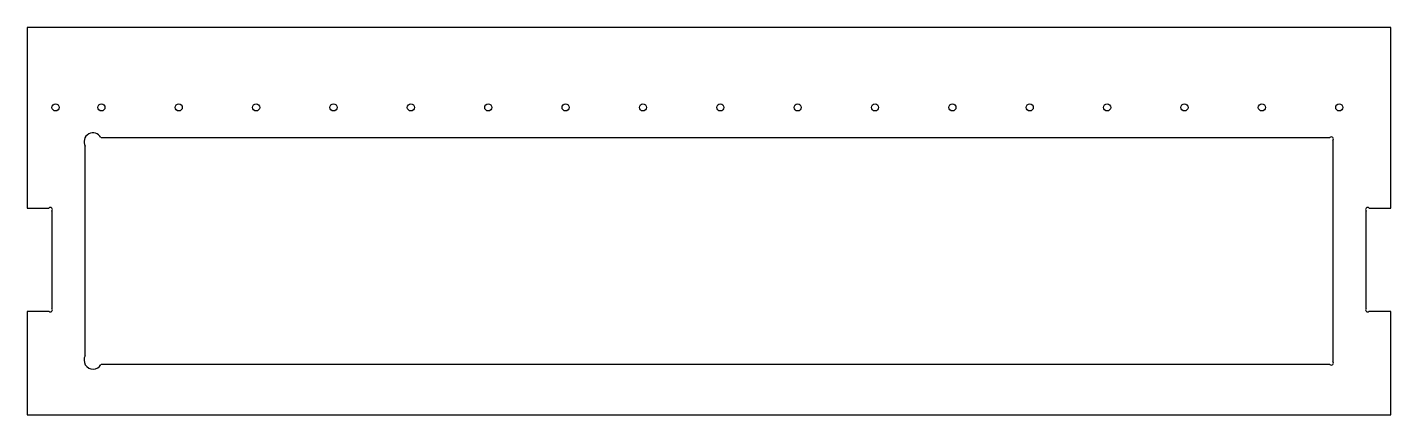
# Model space of a CAD drawing. Header units: millimetres. Extents: x 830 to 1888, y -772 to -472.
import ezdxf

# ---------------------------------------------------------------- set-up
doc = ezdxf.new("R2010")
doc.units = ezdxf.units.MM
doc.layers.get('0').update_dxf_attribs({"linetype": 'CONTINUOUS'})

msp = doc.modelspace()

# ---------------------------------------------------------------- linework, layer by layer
for p, q in [((1887.8, -472.2), (830.3, -472.2)), ((830.3, -472.2), (830.3, -612.2)), ((1887.8, -612.2), (1887.8, -472.2)), ((887.5, -557.5), (1840.6, -557.5)), ((1842.8, -559.7), (1842.8, -731)), ((875.2, -726.5), (875.2, -564.3)), ((830.3, -612.2), (847, -612.2)), ((1871, -612.2), (1887.8, -612.2)), ((849.3, -614.4), (849.3, -689.9)), ((1868.8, -689.9), (1868.8, -614.4)), ((847, -692.2), (830.3, -692.2)), ((830.3, -692.2), (830.3, -772.2)), ((1887.8, -692.2), (1871, -692.2)), ((1887.8, -772.2), (1887.8, -692.2)), ((1840.6, -733.3), (887.5, -733.3)), ((830.3, -772.2), (1887.8, -772.2))]:
    msp.add_line(p, q)
for centre in [(852.2, -534.2), (887.8, -534.2), (947.8, -534.2), (1007.8, -534.2), (1067.8, -534.2), (1127.8, -534.2), (1187.8, -534.2), (1247.8, -534.2), (1307.8, -534.2), (1367.8, -534.2), (1427.8, -534.2), (1487.8, -534.2), (1547.8, -534.2), (1607.8, -534.2), (1667.8, -534.2), (1727.8, -534.2), (1787.8, -534.2), (1847.8, -534.2)]:
    msp.add_circle(centre, 2.75)
for centre, radius, start, end in [((881.3, -560.9), 7, 28.9323, 208.9323), ((1841.7, -558.6), 1.59, -45, 135), ((848.2, -613.3), 1.59, -45, 135), ((1869.9, -613.3), 1.59, 45, 225), ((848.2, -691), 1.59, -135, 45), ((1869.9, -691), 1.59, 135, 315), ((881.3, -729.9), 7, 151.0677, 331.0677), ((1841.7, -732.2), 1.59, -135, 45)]:
    msp.add_arc(centre, radius, start, end)

doc.saveas('drawing.dxf')
